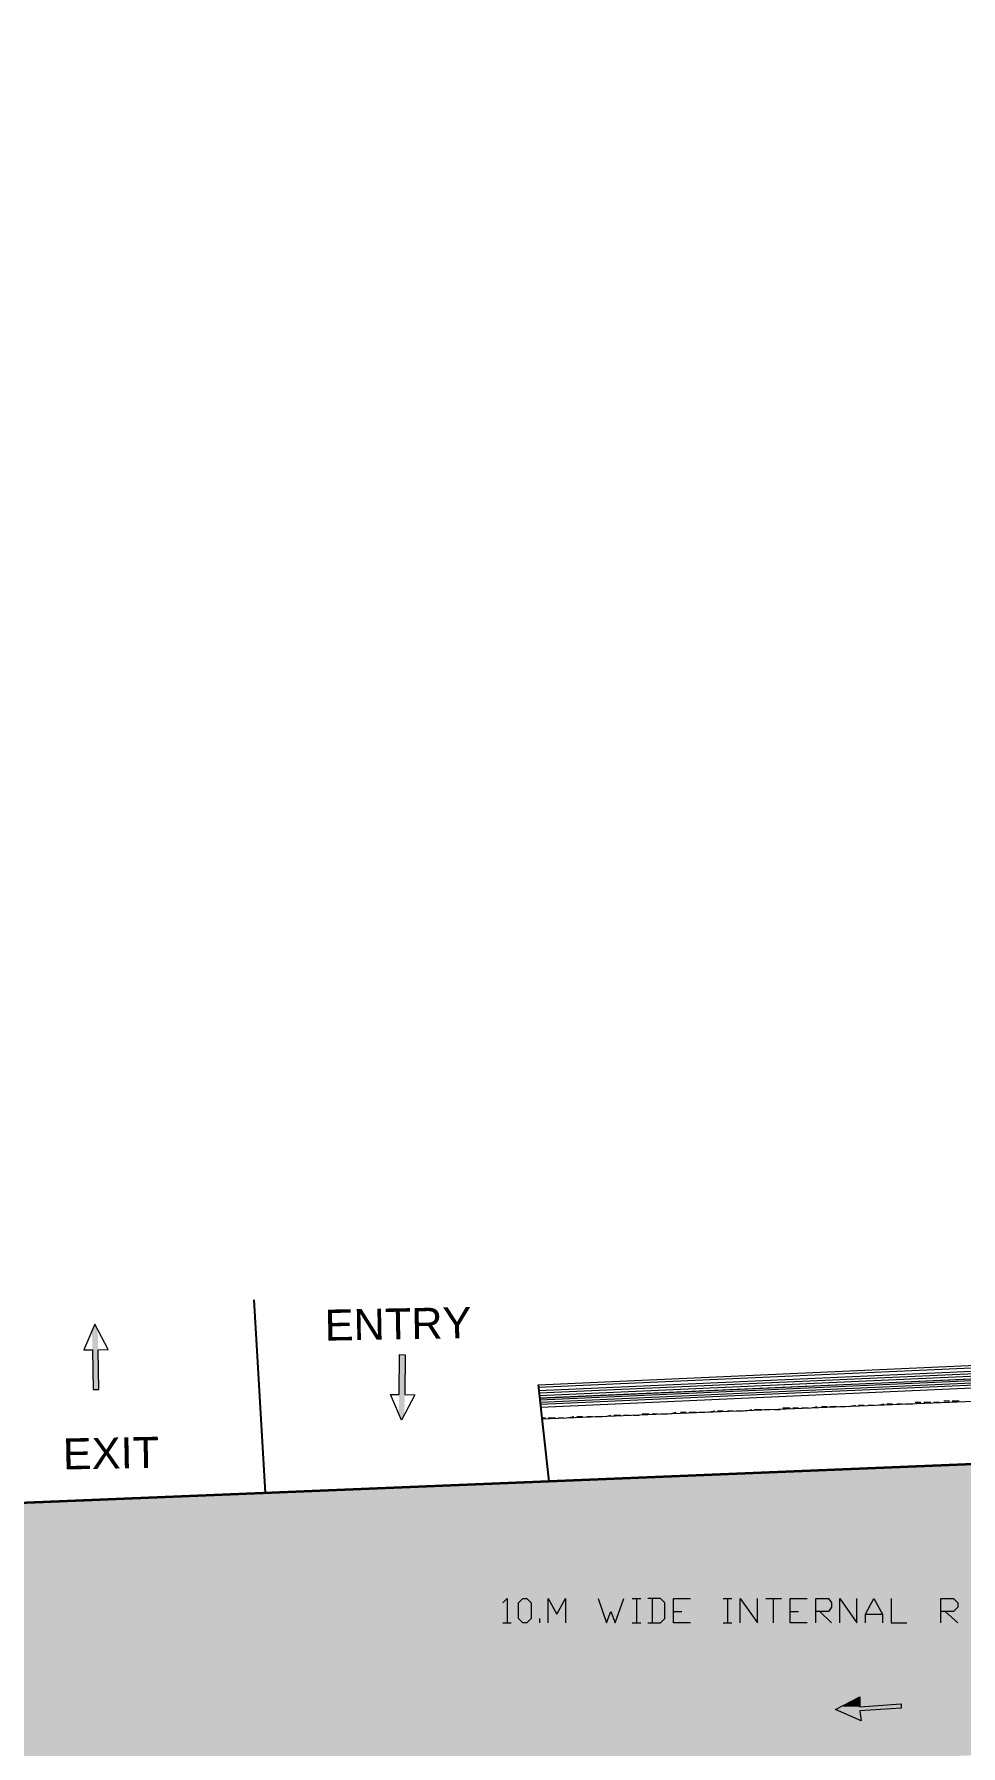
# Model space of a CAD drawing. Header units: inches. Extents: x 1969 to 240164, y 1364 to 46451.
# Drawn here: x 30090 to 32310, y 23928 to 28030 of the extents above; entities that cross this region are included whole.
import ezdxf

# ---------------------------------------------------------------- set-up
doc = ezdxf.new("R2010")
doc.units = ezdxf.units.IN
doc.header["$MEASUREMENT"] = 0
for name, color, linetype in [('PDF_BH_Soil', 7, 'Continuous'), ('PDF_BH_Waste', 7, 'Continuous'), ('PDF_BOUNDARY', 7, 'Continuous'), ('PDF_INTERNAL ROAD', 7, 'Continuous'), ('PDF_TEXT', 7, 'Continuous'), ('PDF_TEXT2', 7, 'Continuous'), ('PDF_Wall', 7, 'Continuous')]:
    doc.layers.add(name, color=color, linetype=linetype)
doc.styles.add('PDF Swiss721BT-LightExtended', font='arial.ttf')

msp = doc.modelspace()

# ---------------------------------------------------------------- hatches: boundary and pattern name
at = {"true_color": 0xfecc66}
h = msp.add_hatch(color=31, dxfattribs=at)
h.dxf.hatch_style = 1
h.paths.add_polyline_path([(40008.3, 27445.2), (39953.1, 27576.4), (40565.8, 27834.4), (40621, 27703.3)])
h.paths.add_polyline_path([(40577.6, 27598.8), (40632.8, 27467.6), (40233.2, 27299.2), (40178, 27430.4)])
edge = h.paths.add_edge_path()
edge.add_line((23706.6, 23889.3), (23706.6, 23685.7))
edge.add_line((23706.6, 23685.7), (21592.3, 23685.7))
edge.add_arc((21564.1, 23607.1), 83.5, 70.25, 109.75)
edge.add_line((21535.9, 23685.7), (21474.3, 23685.7))
edge.add_line((21474.3, 23685.7), (21474.3, 23889.3))
edge.add_line((21474.3, 23889.3), (23706.6, 23889.3))
h.paths.add_polyline_path([(40196.6, 27136.6), (40128.6, 27004), (40083.8, 26760.5), (40108.3, 26579.1), (40179.2, 26411.1), (44054.9, 22879.7), (47494.3, 21707.1), (47774.4, 21648.7), (48167.3, 21655.3), (48593.7, 21785.4), (48790.3, 21898.1), (49229.2, 22267.9), (50678.1, 23493.2), (50859.2, 23699.7), (50983, 23900), (51090.8, 24169.8), (51148, 24487.9), (51993.8, 24488.6), (52290.4, 24048.9), (50849.8, 22717.9), (50714.5, 22526.6), (50622.5, 22254.5), (50606.5, 21925.5), (50606.5, 20998.1), (50696.2, 20675.3), (50766.7, 20544.7), (50964.4, 20319.7), (51058.4, 20250.3), (51196.7, 20206.5), (51389.7, 20233.1), (51523.7, 20325.3), (51622.3, 20503.8), (51622.3, 20773.7), (53221, 20773.7), (53221, 20166.3), (53323.2, 20166.3), (53323.2, 19249.4), (51850.7, 19249.4), (48876.6, 20483.8), (45963.5, 21489.1), (43693.6, 22262.7), (41571.7, 24195.4), (39950.9, 25674.8), (39044.1, 26554.3), (38079.5, 27215.6), (35857, 26162.3), (34994.2, 24093.5), (32860.7, 23926.1), (31214.3, 23858), (28068.1, 23728.3), (26623.6, 23670.7), (26125.1, 23748.9), (24768.5, 23544.4), (23827.6, 23544.4), (23273.3, 23447.3), (21482.5, 23346.7), (20701.9, 23346.7), (19975.8, 23179.6), (18647.9, 23098.7), (18526, 23021.2), (18458.9, 22934.2), (16811.9, 22382), (14065.1, 22382), (10291.7, 22150.2), (10399.9, 23009.2), (14054.9, 23234.2), (16268.8, 23125.1), (16401.4, 23136.9), (16539.8, 23172.8), (17389.5, 23514.9), (18148.7, 23728.4), (18898.7, 23820.5), (19842.9, 23871.6), (20739.4, 24014.8), (22123.3, 24079.5), (22770.9, 24079.5), (23779.9, 24246.6), (24703.7, 24246.6), (25375.2, 24342), (26135.3, 24457.9), (26581.9, 24376.1), (27205.7, 24393.1), (34200.4, 24679.5), (34926.4, 26329.3), (38395.3, 28029.7), (39197.5, 27689.4), (39688.1, 27614.9), (39863, 27631.6), (40107.6, 27695.3), (40153.2, 27713), (40296.7, 27791.6), (40552.7, 27873.4), (40725.6, 27893.1), (40799.6, 27443.2), (40565.9, 27413.6), (40402.5, 27338.4), (40299.1, 27258.4)])

# ---------------------------------------------------------------- linework, layer by layer
for p, q in [((30616.2, 24996.2), (30642.6, 24533.6)), ((31297.4, 24792.9), (31322.8, 24561.3))]:
    msp.add_line(p, q)
at = {"lineweight": 35}
msp.add_lwpolyline([(10400.7, 23009.2), (14054.9, 23234.2), (16268.8, 23125.1), (16401.4, 23136.9), (16539.8, 23172.8), (17389.5, 23514.9), (18148.7, 23728.4), (18898.7, 23820.5), (19842.9, 23871.6), (20739.4, 24014.8), (22123.3, 24079.5), (22770.9, 24079.5), (23779.9, 24246.6), (24703.7, 24246.6), (25375.2, 24342), (26135.3, 24457.9), (26581.9, 24376.1), (27205.7, 24393.1), (30011.7, 24508), (34200.4, 24679.5), (34926.4, 26329.3), (38395.3, 28029.7)], dxfattribs=at)
msp.add_lwpolyline([(10402.3, 23008.9), (14056.4, 23233.8), (16270.4, 23124.8), (16403, 23136.5), (16541.4, 23172.5), (17391, 23514.6), (18150.3, 23728.1), (18900.2, 23820.1), (19844.4, 23871.3), (20740.9, 24014.4), (22124.8, 24079.2), (22772.5, 24079.2), (23781.5, 24246.2), (24705.2, 24246.2), (25376.7, 24341.7), (26136.9, 24457.6), (26583.4, 24375.7), (27207.2, 24392.8), (30013.2, 24507.7), (34201.9, 24679.1), (34927.9, 26328.9), (38396.8, 28029.4)])
at = {"layer": 'PDF_BH_Soil', "lineweight": 0}
for points in [[(31300.3, 24767.3), (34201.9, 24897.3), (33789.4, 26236.9)], [(31301, 24760.6), (34201.9, 24890.5)], [(31302.6, 24746.1), (34225.7, 24876.8)], [(31303.3, 24739.3), (34225.7, 24870)]]:
    msp.add_lwpolyline(points, dxfattribs=at)
at = {"layer": 'PDF_BH_Waste', "lineweight": 0}
for points in [[(31297.4, 24792.9), (34161, 24921.1), (34161, 24910.9), (34164.4, 24914.3), (34161, 24914.3), (31298.2, 24786.1)], [(31298.9, 24779.2), (34181.4, 24907.5), (34181.4, 24900.7), (31299.7, 24772.5)], [(31301.4, 24756.8), (34212.1, 24887.1), (34215.5, 24887.1), (34212.1, 24887.1), (34212.1, 24880.2), (34215.5, 24880.2), (34212.1, 24880.2), (31302.1, 24750)]]:
    msp.add_lwpolyline(points, dxfattribs=at)
at = {"layer": 'PDF_BOUNDARY', "lineweight": 0}
msp.add_lwpolyline([(31300.9, 24761.5), (32920.2, 24832.5), (34215.5, 24887.1), (33799.7, 26144.9)], dxfattribs=at)
at = {"layer": 'PDF_INTERNAL ROAD', "lineweight": 0}
for points in [[(31306.4, 24711), (34273.5, 24832.5)], [(27207.2, 24392.8), (34201.9, 24679.1)], [(31212.4, 24270.1), (31222.7, 24280.3), (31222.7, 24222.4)], [(31321.5, 24222.4), (31321.5, 24280.3), (31342, 24242.8), (31362.4, 24280.3), (31362.4, 24222.4)], [(31440.8, 24280.3), (31461.3, 24222.4), (31471.5, 24249.6), (31481.7, 24222.4), (31502.2, 24280.3)], [(31522.6, 24280.3), (31543.1, 24280.3)], [(31532.9, 24280.3), (31532.9, 24222.4)], [(31560.1, 24222.4), (31590.8, 24222.4), (31601, 24232.6), (31601, 24270.1), (31590.8, 24280.3), (31560.1, 24280.3)], [(31570.4, 24280.3), (31570.4, 24222.4)], [(31662.4, 24222.4), (31621.5, 24222.4), (31621.5, 24280.3), (31662.4, 24280.3)], [(31621.5, 24249.6), (31641.9, 24249.6)], [(31740.8, 24280.3), (31761.2, 24280.3)], [(31751, 24280.3), (31751, 24222.4)], [(31781.7, 24222.4), (31781.7, 24280.3), (31822.6, 24222.4), (31822.6, 24280.3)], [(31843.1, 24280.3), (31880.6, 24280.3)], [(31860.1, 24280.3), (31860.1, 24222.4)], [(31941.9, 24222.4), (31901, 24222.4), (31901, 24280.3), (31941.9, 24280.3)], [(31901, 24249.6), (31921.5, 24249.6)], [(31962.4, 24222.4), (31962.4, 24280.3), (31993, 24280.3), (31999.9, 24270.1), (31999.9, 24259.9), (31993, 24249.6), (31962.4, 24249.6)], [(31972.6, 24249.6), (31999.9, 24222.4)], [(32020.3, 24222.4), (32020.3, 24280.3), (32061.2, 24222.4), (32061.2, 24280.3)], [(32081.7, 24222.4), (32081.7, 24242.8), (32102.1, 24280.3), (32122.6, 24242.8), (32122.6, 24222.4)], [(32143, 24280.3), (32143, 24222.4), (32180.5, 24222.4)], [(32262.3, 24222.4), (32262.3, 24280.3), (32293, 24280.3), (32303.2, 24270.1), (32303.2, 24259.9), (32293, 24249.6), (32262.3, 24249.6)], [(32272.6, 24249.6), (32303.2, 24222.4)], [(31212.4, 24222.4), (31232.9, 24222.4)], [(31301.1, 24222.4), (31301.1, 24232.6)], [(31522.6, 24222.4), (31543.1, 24222.4)], [(31740.8, 24222.4), (31761.2, 24222.4)], [(32081.7, 24242.8), (32122.6, 24242.8)]]:
    msp.add_lwpolyline(points, dxfattribs=at)
msp.add_lwpolyline([(31260.2, 24222.4), (31249.9, 24232.6), (31249.9, 24270.1), (31260.2, 24280.3), (31270.4, 24280.3), (31280.6, 24270.1), (31280.6, 24232.6), (31270.4, 24222.4)], close=True, dxfattribs=at)
at = {"layer": 'PDF_TEXT2', "lineweight": 0}
for points in [[(31884, 24737.1), (31901, 24737.1)], [(31907.8, 24737.1), (31921.5, 24737.1)], [(31928.3, 24737.1), (31945.3, 24737.1)], [(31952.1, 24737.1), (31965.8, 24740.5)], [(31976, 24740.5), (31989.6, 24740.5)], [(31996.4, 24740.5), (32013.5, 24740.5)], [(32020.3, 24740.5), (32033.9, 24740.5)], [(32040.8, 24740.5), (32057.8, 24743.9)], [(32064.6, 24743.9), (32078.3, 24743.9)], [(32088.5, 24743.9), (32095.3, 24743.9), (32102.1, 24743.9)], [(32112.3, 24743.9), (32126, 24747.3)], [(32132.8, 24747.3), (32146.4, 24747.3)], [(32156.7, 24747.3), (32170.3, 24747.3)], [(32177.1, 24747.3), (32194.2, 24747.3)], [(32201, 24750.7), (32214.6, 24750.7)], [(32221.4, 24750.7), (32238.5, 24750.7)], [(32245.3, 24750.7), (32258.9, 24750.7)], [(32269.1, 24754.1), (32282.8, 24754.1)], [(32289.6, 24754.1), (32306.6, 24754.1)], [(31306.2, 24713.2), (31314.7, 24713.2)], [(31321.5, 24713.2), (31338.6, 24713.2)], [(31345.4, 24713.2), (31359, 24713.2)], [(31365.8, 24713.2), (31382.9, 24716.6)], [(31389.7, 24716.6), (31403.3, 24716.6)], [(31413.6, 24716.6), (31427.2, 24716.6)], [(31434, 24716.6), (31451.1, 24716.6)], [(31457.9, 24716.6), (31471.5, 24720)], [(31478.3, 24720), (31495.4, 24720)], [(31502.2, 24720), (31515.8, 24720)], [(31526, 24720), (31539.7, 24720)], [(31546.5, 24723.4), (31563.5, 24723.4)], [(31570.4, 24723.4), (31584, 24723.4)], [(31590.8, 24723.4), (31607.9, 24723.4)], [(31614.7, 24723.4), (31628.3, 24726.8)], [(31638.5, 24726.8), (31652.2, 24726.8)], [(31659, 24726.8), (31676, 24726.8)], [(31682.8, 24726.8), (31696.5, 24726.8)], [(31703.3, 24726.8), (31720.3, 24730.3)], [(31727.2, 24730.3), (31740.8, 24730.3)], [(31751, 24730.3), (31764.7, 24730.3)], [(31771.5, 24730.3), (31788.5, 24730.3)], [(31795.3, 24730.3), (31809, 24733.7)], [(31815.8, 24733.7), (31832.8, 24733.7)], [(31839.6, 24733.7), (31853.3, 24733.7)], [(31863.5, 24733.7), (31877.1, 24733.7)]]:
    msp.add_lwpolyline(points, dxfattribs=at)
at = {"layer": 'PDF_Wall', "lineweight": 0}
for points in [[(30208.4, 24876.3), (30228.9, 24876.6), (30230.4, 24781.2), (30244, 24781.4), (30242.5, 24876.8), (30266.4, 24877.2), (30234.7, 24938)], [(30943.3, 24769.8), (30963.8, 24769.5), (30965.3, 24864.9), (30978.9, 24864.7), (30977.4, 24769.3), (31001.3, 24768.9), (30969.6, 24708)], [(32068, 24045.1), (32068, 24021.2), (32166.9, 24028.1), (32166.9, 24017.8), (32068, 24011), (32071.4, 23987.2), (32010.1, 24014.4)]]:
    msp.add_lwpolyline(points, close=True, dxfattribs=at)
msp.add_lwpolyline([(32068, 24021.2), (32068, 24045.1), (32068, 24021.2)], dxfattribs=at)
at = {"layer": 'PDF_Wall', "transparency": 33554559}
for points in [[(30234.7, 24938), (30237.2, 24781.3), (30228.1, 24924.3)], [(30237.2, 24781.3), (30228.1, 24924.3), (30230.4, 24781.2)], [(30241.8, 24924.5), (30244, 24781.4), (30234.7, 24938)], [(30244, 24781.4), (30234.7, 24938), (30237.2, 24781.3)], [(30972.1, 24864.8), (30963, 24721.8), (30965.3, 24864.9)], [(30969.6, 24708), (30972.1, 24864.8), (30963, 24721.8)], [(30978.9, 24864.7), (30969.6, 24708), (30972.1, 24864.8)], [(30976.6, 24721.5), (30978.9, 24864.7), (30969.6, 24708)], [(32068, 24045.1), (32068, 24021.2), (32027.1, 24021.2)], [(32016.9, 24017.8), (32112.3, 24014.4), (32010.1, 24014.4)], [(32010.1, 24014.4), (32016.9, 24011), (32068, 24011)], [(32010.1, 24014.4), (32112.3, 24014.4), (32068, 24011)], [(32027.1, 24021.2), (32166.9, 24017.8), (32016.9, 24017.8)], [(32166.9, 24017.8), (32016.9, 24017.8), (32112.3, 24014.4)], [(32016.9, 24011), (32068, 24011), (32071.4, 23987.2)], [(32166.9, 24021.2), (32027.1, 24021.2), (32166.9, 24017.8)], [(32166.9, 24028.1), (32166.9, 24021.2), (32068, 24021.2)]]:
    msp.add_solid(points, dxfattribs=at)

# ---------------------------------------------------------------- texts
at = {"layer": 'PDF_TEXT', "char_height": 74.34, "attachment_point": 4, "rotation": 1.0701, "style": 'PDF Swiss721BT-LightExtended'}
for s, insert in [('ENTRY', (30785.5, 24935.5)), ('EXIT ', (30158, 24626.8))]:
    msp.add_mtext(s, dxfattribs=dict(at, insert=insert))

doc.saveas('drawing.dxf')
